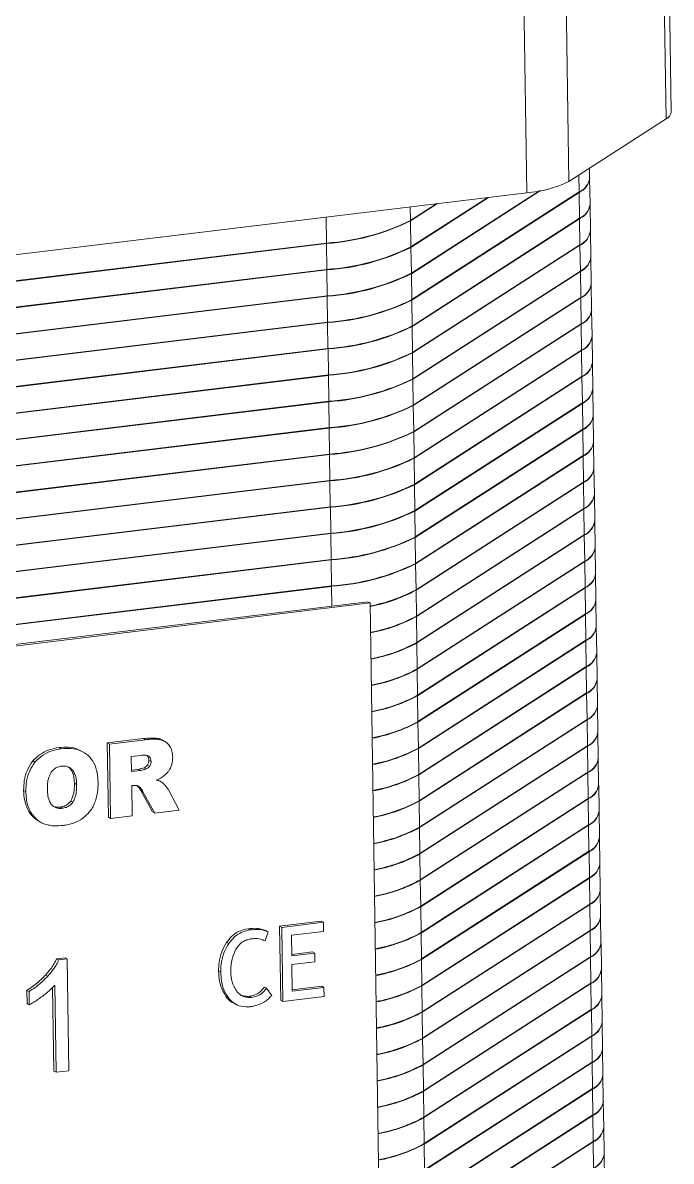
# Model space of a CAD drawing. Header units: millimetres. Extents: x -172 to 1209, y -709 to 1573.
# Drawn here: x 474.15 to 486.3, y 591.03 to 612.35 of the extents above; entities that cross this region are included whole.
import ezdxf

# ---------------------------------------------------------------- set-up
doc = ezdxf.new("R2010")
doc.units = ezdxf.units.MM

msp = doc.modelspace()

# ---------------------------------------------------------------- linework, layer by layer
at = {"color": 7, "linetype": 'Continuous', "lineweight": 15}
for p, q in [((486.199, 610.545), (486.091, 617.827)), ((486.297, 610.675), (486.189, 617.957)), ((484.271, 616.657), (484.38, 609.375)), ((483.592, 609.164), (483.484, 616.446)), ((484.38, 609.375), (486.199, 610.545)), ((484.769, 609.44), (484.766, 609.624)), ((484.776, 608.946), (484.769, 609.431)), ((454.626, 605.648), (483.592, 609.164)), ((481.422, 608.15), (482.861, 609.076)), ((482.877, 609.077), (481.423, 608.142)), ((483.847, 609.203), (481.43, 607.648)), ((481.43, 607.657), (483.829, 609.199)), ((481.437, 607.163), (484.573, 609.18)), ((484.573, 609.171), (481.437, 607.155)), ((484.573, 609.171), (484.581, 608.686)), ((481.922, 608.961), (481.415, 608.636)), ((481.415, 608.644), (481.906, 608.96)), ((484.784, 608.452), (484.776, 608.938)), ((479.833, 608.708), (458.385, 606.105)), ((479.833, 608.708), (479.84, 608.222)), ((481.444, 606.669), (484.581, 608.686)), ((484.581, 608.678), (481.444, 606.661)), ((484.581, 608.678), (484.588, 608.192)), ((481.415, 608.636), (481.422, 608.15)), ((484.791, 607.959), (484.784, 608.444)), ((458.392, 605.619), (479.84, 608.222)), ((479.84, 608.214), (458.392, 605.611)), ((479.84, 608.214), (479.848, 607.729)), ((481.423, 608.142), (481.43, 607.657)), ((481.452, 606.176), (484.588, 608.192)), ((484.588, 608.184), (481.452, 606.167)), ((484.588, 608.184), (484.595, 607.698)), ((484.798, 607.465), (484.791, 607.95)), ((458.4, 605.126), (479.848, 607.729)), ((479.848, 607.721), (458.4, 605.117)), ((479.848, 607.721), (479.855, 607.235)), ((481.43, 607.648), (481.437, 607.163)), ((481.459, 605.682), (484.595, 607.698)), ((484.595, 607.69), (481.459, 605.674)), ((484.595, 607.69), (484.603, 607.205)), ((484.806, 606.971), (484.798, 607.457)), ((458.407, 604.632), (479.855, 607.235)), ((479.855, 607.227), (458.407, 604.624)), ((479.855, 607.227), (479.862, 606.741)), ((481.437, 607.155), (481.444, 606.669)), ((481.466, 605.188), (484.603, 607.205)), ((484.603, 607.197), (481.466, 605.18)), ((484.603, 607.197), (484.61, 606.711)), ((484.813, 606.477), (484.806, 606.963)), ((458.414, 604.138), (479.862, 606.741)), ((479.862, 606.733), (458.414, 604.13)), ((479.862, 606.733), (479.869, 606.248)), ((481.444, 606.661), (481.452, 606.176)), ((481.474, 604.694), (484.61, 606.711)), ((484.61, 606.703), (481.474, 604.686)), ((484.61, 606.703), (484.617, 606.217)), ((484.82, 605.984), (484.813, 606.469)), ((458.422, 603.645), (479.869, 606.248)), ((479.87, 606.24), (458.422, 603.636)), ((479.87, 606.24), (479.877, 605.754)), ((481.452, 606.167), (481.459, 605.682)), ((481.481, 604.201), (484.617, 606.217)), ((484.617, 606.209), (481.481, 604.193)), ((484.617, 606.209), (484.625, 605.724)), ((484.828, 605.49), (484.82, 605.976)), ((458.429, 603.151), (479.877, 605.754)), ((479.877, 605.746), (458.429, 603.143)), ((479.877, 605.746), (479.884, 605.26)), ((481.459, 605.674), (481.466, 605.188)), ((481.488, 603.707), (484.625, 605.724)), ((484.625, 605.715), (481.488, 603.699)), ((484.625, 605.715), (484.632, 605.23)), ((484.835, 604.996), (484.828, 605.482)), ((458.436, 602.657), (479.884, 605.26)), ((479.884, 605.252), (458.436, 602.649)), ((479.884, 605.252), (479.891, 604.767)), ((481.496, 603.213), (484.632, 605.23)), ((481.466, 605.18), (481.474, 604.694)), ((484.632, 605.222), (481.496, 603.205)), ((484.632, 605.222), (484.639, 604.736)), ((484.842, 604.503), (484.835, 604.988)), ((458.444, 602.163), (479.891, 604.767)), ((479.892, 604.758), (458.444, 602.155)), ((479.892, 604.758), (479.899, 604.273)), ((481.474, 604.686), (481.481, 604.201)), ((481.503, 602.72), (484.639, 604.736)), ((484.639, 604.728), (481.503, 602.711)), ((484.639, 604.728), (484.647, 604.243)), ((484.85, 604.009), (484.842, 604.495)), ((458.451, 601.67), (479.899, 604.273)), ((479.899, 604.265), (458.451, 601.662)), ((479.899, 604.265), (479.906, 603.779)), ((481.481, 604.193), (481.488, 603.707)), ((481.51, 602.226), (484.647, 604.243)), ((484.647, 604.234), (481.51, 602.218)), ((484.647, 604.234), (484.654, 603.749)), ((484.857, 603.515), (484.85, 604.001)), ((458.458, 601.176), (479.906, 603.779)), ((479.906, 603.771), (458.458, 601.168)), ((479.906, 603.771), (479.913, 603.286)), ((481.518, 601.732), (484.654, 603.749)), ((484.654, 603.741), (481.518, 601.724)), ((484.654, 603.741), (484.661, 603.255)), ((481.488, 603.699), (481.496, 603.213)), ((484.864, 603.022), (484.857, 603.507)), ((458.466, 600.682), (479.913, 603.286)), ((479.914, 603.277), (458.466, 600.674)), ((479.914, 603.277), (479.921, 602.792)), ((481.496, 603.205), (481.503, 602.72)), ((481.525, 601.239), (484.661, 603.255)), ((484.661, 603.247), (481.525, 601.23)), ((484.661, 603.247), (484.669, 602.762)), ((484.872, 602.528), (484.864, 603.013)), ((458.473, 600.189), (479.921, 602.792)), ((479.921, 602.784), (458.473, 600.18)), ((479.921, 602.784), (479.928, 602.298)), ((481.503, 602.711), (481.51, 602.226)), ((481.532, 600.745), (484.669, 602.762)), ((484.669, 602.753), (481.532, 600.737)), ((484.669, 602.753), (484.676, 602.268)), ((484.879, 602.034), (484.872, 602.52)), ((458.48, 599.695), (479.928, 602.298)), ((479.928, 602.29), (458.48, 599.687)), ((479.928, 602.29), (479.935, 601.805)), ((481.54, 600.251), (484.676, 602.268)), ((484.676, 602.26), (481.54, 600.243)), ((484.676, 602.26), (484.683, 601.774)), ((481.51, 602.218), (481.518, 601.732)), ((484.886, 601.541), (484.879, 602.026)), ((458.488, 599.201), (479.935, 601.805)), ((479.936, 601.796), (458.488, 599.193)), ((481.518, 601.724), (481.525, 601.239)), ((481.547, 599.758), (484.683, 601.774)), ((484.683, 601.766), (481.547, 599.749)), ((484.683, 601.766), (484.691, 601.281)), ((480.618, 601.508), (457.816, 598.741)), ((457.857, 598.719), (480.659, 601.487)), ((480.659, 601.487), (480.618, 601.508)), ((480.659, 601.487), (480.875, 586.924)), ((484.894, 601.047), (484.886, 601.532)), ((481.525, 601.23), (481.532, 600.745)), ((481.554, 599.264), (484.691, 601.281)), ((484.691, 601.272), (481.554, 599.256)), ((484.691, 601.272), (484.698, 600.787)), ((484.901, 600.553), (484.894, 601.039)), ((481.562, 598.77), (484.698, 600.787)), ((484.698, 600.779), (481.562, 598.762)), ((484.698, 600.779), (484.705, 600.293)), ((481.532, 600.737), (481.54, 600.251)), ((484.908, 600.06), (484.901, 600.545)), ((481.54, 600.243), (481.547, 599.758)), ((481.569, 598.277), (484.705, 600.293)), ((484.705, 600.285), (481.569, 598.268)), ((484.705, 600.285), (484.713, 599.8)), ((484.916, 599.566), (484.908, 600.051)), ((481.547, 599.749), (481.554, 599.264)), ((481.576, 597.783), (484.713, 599.8)), ((484.713, 599.791), (481.576, 597.775)), ((484.713, 599.791), (484.72, 599.306)), ((484.923, 599.072), (484.916, 599.558)), ((481.584, 597.289), (484.72, 599.306)), ((484.72, 599.298), (481.584, 597.281)), ((484.72, 599.298), (484.727, 598.812)), ((481.554, 599.256), (481.562, 598.77)), ((484.93, 598.579), (484.923, 599.064)), ((476.408, 598.945), (475.736, 598.864)), ((475.736, 598.864), (475.756, 597.474)), ((475.777, 598.842), (475.736, 598.864)), ((475.777, 598.842), (476.449, 598.924)), ((475.797, 597.452), (475.777, 598.842)), ((476.449, 598.924), (476.408, 598.945)), ((476.736, 598.925), (476.695, 598.946)), ((476.804, 598.899), (476.763, 598.92)), ((474.875, 598.757), (474.834, 598.778)), ((475.255, 598.708), (475.214, 598.729)), ((476.363, 598.632), (476.186, 598.611)), ((481.562, 598.762), (481.569, 598.277)), ((481.591, 596.796), (484.727, 598.812)), ((484.727, 598.804), (481.591, 596.787)), ((484.727, 598.804), (484.734, 598.318)), ((474.382, 598.507), (474.341, 598.528)), ((475.002, 598.415), (475.041, 598.386)), ((476.186, 598.611), (476.19, 598.328)), ((476.532, 598.432), (476.491, 598.454)), ((476.556, 598.516), (476.515, 598.537)), ((484.937, 598.085), (484.93, 598.57)), ((475.082, 598.365), (475.041, 598.386)), ((476.32, 598.37), (476.19, 598.354)), ((476.19, 598.328), (476.36, 598.349)), ((476.36, 598.349), (476.32, 598.37)), ((476.467, 598.381), (476.426, 598.402)), ((481.569, 598.268), (481.576, 597.783)), ((481.598, 596.302), (484.734, 598.318)), ((484.735, 598.31), (481.598, 596.294)), ((484.735, 598.31), (484.742, 597.825)), ((475.161, 598.087), (475.12, 598.109)), ((476.23, 598.07), (476.194, 598.066)), ((476.194, 598.066), (476.203, 597.502)), ((476.757, 598.132), (476.716, 598.153)), ((476.88, 597.987), (477.082, 597.608)), ((484.945, 597.591), (484.938, 598.077)), ((474.211, 597.955), (474.17, 597.976)), ((475.094, 597.755), (475.053, 597.777)), ((476.404, 597.951), (476.363, 597.973)), ((476.363, 597.973), (476.585, 597.574)), ((476.626, 597.553), (476.404, 597.951)), ((481.576, 597.775), (481.584, 597.289)), ((481.605, 595.808), (484.742, 597.825)), ((484.742, 597.817), (481.606, 595.8)), ((484.742, 597.817), (484.749, 597.331)), ((474.307, 597.56), (474.266, 597.581)), ((474.894, 597.641), (474.853, 597.662)), ((476.626, 597.553), (476.585, 597.574)), ((477.082, 597.608), (476.626, 597.553)), ((484.952, 597.098), (484.945, 597.583)), ((474.476, 597.388), (474.517, 597.366)), ((475.797, 597.452), (475.756, 597.474)), ((476.203, 597.502), (475.797, 597.452)), ((481.584, 597.281), (481.591, 596.796)), ((481.613, 595.315), (484.749, 597.331)), ((484.749, 597.323), (481.613, 595.306)), ((484.749, 597.323), (484.756, 596.837)), ((484.959, 596.604), (484.952, 597.089)), ((481.591, 596.787), (481.598, 596.302)), ((481.62, 594.821), (484.756, 596.837)), ((484.757, 596.829), (481.62, 594.813)), ((484.757, 596.829), (484.764, 596.344)), ((484.967, 596.11), (484.96, 596.596)), ((481.598, 596.294), (481.605, 595.808)), ((481.627, 594.327), (484.764, 596.344)), ((484.764, 596.336), (481.628, 594.319)), ((484.764, 596.336), (484.771, 595.85)), ((484.974, 595.617), (484.967, 596.102)), ((481.606, 595.8), (481.613, 595.315)), ((481.635, 593.833), (484.771, 595.85)), ((484.771, 595.842), (481.635, 593.825)), ((484.771, 595.842), (484.778, 595.356)), ((479.743, 595.529), (478.963, 595.435)), ((479.004, 595.413), (478.963, 595.435)), ((478.963, 595.435), (478.984, 594.046)), ((479.004, 595.413), (479.784, 595.508)), ((479.743, 595.529), (479.784, 595.508)), ((479.786, 595.337), (479.784, 595.508)), ((484.981, 595.123), (484.974, 595.608)), ((478.413, 595.365), (478.372, 595.387)), ((478.747, 595.331), (478.69, 595.161)), ((478.747, 595.331), (478.706, 595.352)), ((479.025, 594.024), (479.004, 595.413)), ((479.185, 595.264), (479.786, 595.337)), ((479.191, 594.878), (479.185, 595.264)), ((481.613, 595.306), (481.62, 594.821)), ((481.642, 593.34), (484.778, 595.356)), ((484.779, 595.348), (481.642, 593.332)), ((484.779, 595.348), (484.786, 594.863)), ((477.969, 595.132), (478.01, 595.11)), ((484.989, 594.629), (484.982, 595.115)), ((474.945, 594.844), (474.79, 594.825)), ((474.831, 594.804), (474.79, 594.825)), ((474.986, 594.822), (474.831, 594.804)), ((474.945, 594.844), (474.986, 594.822)), ((475.017, 592.729), (474.986, 594.822)), ((479.581, 594.952), (479.19, 594.905)), ((479.622, 594.931), (479.191, 594.878)), ((479.622, 594.931), (479.581, 594.952)), ((479.624, 594.77), (479.622, 594.931)), ((481.62, 594.813), (481.627, 594.327)), ((481.649, 592.846), (484.786, 594.863)), ((484.786, 594.855), (481.65, 592.838)), ((484.786, 594.855), (484.793, 594.369)), ((477.861, 594.575), (477.82, 594.596)), ((479.193, 594.717), (479.624, 594.77)), ((479.201, 594.217), (479.193, 594.717)), ((484.996, 594.135), (484.989, 594.621)), ((474.621, 594.499), (474.58, 594.52)), ((481.657, 592.352), (484.793, 594.369)), ((484.793, 594.361), (481.657, 592.344)), ((484.793, 594.361), (484.8, 593.875)), ((474.272, 594.211), (474.231, 594.233)), ((474.231, 594.233), (474.235, 593.985)), ((474.272, 594.211), (474.276, 593.964)), ((474.712, 594.29), (474.735, 592.721)), ((474.752, 594.331), (474.776, 592.7)), ((478.718, 594.273), (478.677, 594.294)), ((478.718, 594.273), (478.818, 594.14)), ((479.751, 594.31), (479.2, 594.243)), ((479.792, 594.288), (479.201, 594.217)), ((479.792, 594.288), (479.751, 594.31)), ((479.795, 594.118), (479.792, 594.288)), ((481.628, 594.319), (481.635, 593.833)), ((474.276, 593.964), (474.235, 593.985)), ((478.016, 594.075), (477.975, 594.096)), ((478.121, 593.983), (478.162, 593.962)), ((478.438, 594.1), (478.397, 594.122)), ((479.025, 594.024), (478.984, 594.046)), ((479.795, 594.118), (479.025, 594.024)), ((485.003, 593.642), (484.996, 594.127)), ((481.635, 593.825), (481.642, 593.34)), ((481.664, 591.859), (484.8, 593.875)), ((484.801, 593.867), (481.664, 591.851)), ((484.801, 593.867), (484.808, 593.382)), ((485.011, 593.148), (485.004, 593.634)), ((481.642, 593.332), (481.649, 592.846)), ((481.671, 591.365), (484.808, 593.382)), ((484.808, 593.373), (481.672, 591.357)), ((484.808, 593.373), (484.815, 592.888)), ((485.018, 592.654), (485.011, 593.14)), ((481.679, 590.871), (484.815, 592.888)), ((484.815, 592.88), (481.679, 590.863)), ((484.815, 592.88), (484.822, 592.394)), ((474.776, 592.7), (474.735, 592.721)), ((474.776, 592.7), (475.017, 592.729)), ((481.65, 592.838), (481.657, 592.352)), ((485.025, 592.161), (485.018, 592.646)), ((481.657, 592.344), (481.664, 591.859)), ((481.686, 590.378), (484.822, 592.394)), ((484.822, 592.386), (481.686, 590.369)), ((484.822, 592.386), (484.83, 591.901)), ((485.033, 591.667), (485.025, 592.152)), ((481.664, 591.851), (481.671, 591.365)), ((481.693, 589.884), (484.83, 591.901)), ((484.83, 591.892), (481.693, 589.876)), ((484.83, 591.892), (484.837, 591.407)), ((485.04, 591.173), (485.033, 591.659)), ((481.701, 589.39), (484.837, 591.407)), ((484.837, 591.399), (481.701, 589.382)), ((484.837, 591.399), (484.844, 590.913)), ((481.672, 591.357), (481.679, 590.871)), ((485.047, 590.68), (485.04, 591.165))]:
    msp.add_line(p, q, dxfattribs=at)
at = {"color": 8, "linetype": 'Continuous', "lineweight": 15}
for p, q in [((484.569, 609.497), (484.573, 609.18)), ((481.411, 608.9), (481.415, 608.644)), ((479.936, 601.796), (479.941, 601.426))]:
    msp.add_line(p, q, dxfattribs=at)
at = {"color": 7, "linetype": 'Continuous', "lineweight": 15}
for centre, radius, start, end in [((486.13, 610.698), 0.168, 294.1102, 351.971), ((483.451, 611.268), 2.108, 273.8346, 296.1272), ((484.436, 609.487), 0.337, 294.1225, 351.9587), ((484.436, 609.478), 0.337, 294.1225, 351.9587), ((484.443, 608.993), 0.337, 294.1225, 351.9587), ((484.443, 608.985), 0.337, 294.1225, 351.9587), ((479.558, 612.429), 4.216, 273.8337, 296.1282), ((479.558, 612.421), 4.216, 273.8337, 296.1282), ((484.45, 608.499), 0.337, 294.1225, 351.9587), ((484.451, 608.491), 0.337, 294.1225, 351.9587), ((479.566, 611.936), 4.216, 273.8337, 296.1282), ((479.566, 611.927), 4.216, 273.8337, 296.1282), ((484.458, 608.006), 0.337, 294.1225, 351.9587), ((484.458, 607.997), 0.337, 294.1225, 351.9587), ((479.573, 611.442), 4.216, 273.8337, 296.1282), ((479.573, 611.434), 4.216, 273.8337, 296.1282), ((484.465, 607.512), 0.337, 294.1225, 351.9587), ((484.465, 607.504), 0.337, 294.1225, 351.9587), ((479.58, 610.948), 4.216, 273.8337, 296.1282), ((479.58, 610.94), 4.216, 273.8337, 296.1282), ((484.472, 607.018), 0.337, 294.1225, 351.9587), ((484.473, 607.01), 0.337, 294.1225, 351.9587), ((479.588, 610.455), 4.216, 273.8337, 296.1282), ((479.588, 610.446), 4.216, 273.8337, 296.1282), ((484.48, 606.525), 0.337, 294.1225, 351.9587), ((484.48, 606.516), 0.337, 294.1225, 351.9587), ((479.595, 609.961), 4.216, 273.8337, 296.1282), ((479.595, 609.953), 4.216, 273.8337, 296.1282), ((484.487, 606.031), 0.337, 294.1225, 351.9587), ((484.487, 606.023), 0.337, 294.1225, 351.9587), ((479.602, 609.467), 4.216, 273.8337, 296.1282), ((479.602, 609.459), 4.216, 273.8337, 296.1282), ((484.494, 605.537), 0.337, 294.1225, 351.9587), ((484.495, 605.529), 0.337, 294.1225, 351.9587), ((479.61, 608.974), 4.216, 273.8337, 296.1282), ((479.61, 608.965), 4.216, 273.8337, 296.1282), ((484.502, 605.044), 0.337, 294.1225, 351.9587), ((484.502, 605.035), 0.337, 294.1225, 351.9587), ((479.617, 608.48), 4.216, 273.8337, 296.1282), ((479.617, 608.472), 4.216, 273.8337, 296.1282), ((484.509, 604.55), 0.337, 294.1225, 351.9587), ((484.509, 604.542), 0.337, 294.1225, 351.9587), ((479.624, 607.986), 4.216, 273.8337, 296.1282), ((479.624, 607.978), 4.216, 273.8337, 296.1282), ((484.516, 604.056), 0.337, 294.1225, 351.9587), ((484.516, 604.048), 0.337, 294.1225, 351.9587), ((479.632, 607.492), 4.216, 273.8337, 296.1282), ((479.632, 607.484), 4.216, 273.8337, 296.1282), ((484.524, 603.562), 0.337, 294.1225, 351.9587), ((484.524, 603.554), 0.337, 294.1225, 351.9587), ((479.639, 606.999), 4.216, 273.8337, 296.1282), ((479.639, 606.991), 4.216, 273.8337, 296.1282), ((484.531, 603.069), 0.337, 294.1225, 351.9587), ((484.531, 603.061), 0.337, 294.1225, 351.9587), ((479.646, 606.505), 4.216, 273.8337, 296.1282), ((479.646, 606.497), 4.216, 273.8337, 296.1282), ((484.538, 602.575), 0.337, 294.1225, 351.9587), ((484.538, 602.567), 0.337, 294.1225, 351.9587), ((479.654, 606.011), 4.216, 273.8337, 296.1282), ((479.654, 606.003), 4.216, 273.8337, 296.1282), ((484.546, 602.081), 0.337, 294.1225, 351.9587), ((484.546, 602.073), 0.337, 294.1225, 351.9587), ((480.123, 604.316), 2.936, 280.5447, 298.3637), ((480.123, 604.307), 2.936, 280.5447, 298.3637), ((484.553, 601.588), 0.337, 294.1225, 351.9587), ((484.553, 601.58), 0.337, 294.1225, 351.9587), ((480.13, 603.822), 2.936, 280.5447, 298.3637), ((480.13, 603.814), 2.936, 280.5447, 298.3637), ((484.56, 601.094), 0.337, 294.1225, 351.9587), ((484.56, 601.086), 0.337, 294.1225, 351.9587), ((480.138, 603.328), 2.936, 280.5447, 298.3637), ((480.138, 603.32), 2.936, 280.5447, 298.3637), ((484.568, 600.6), 0.337, 294.1225, 351.9587), ((484.568, 600.592), 0.337, 294.1225, 351.9587), ((480.142, 602.842), 2.944, 280.4427, 298.3525), ((480.145, 602.826), 2.936, 280.5447, 298.3637), ((484.575, 600.107), 0.337, 294.1225, 351.9587), ((484.575, 600.098), 0.337, 294.1225, 351.9587), ((480.152, 602.341), 2.936, 280.5447, 298.3637), ((480.152, 602.333), 2.936, 280.5447, 298.3637), ((484.582, 599.613), 0.337, 294.1225, 351.9587), ((484.582, 599.605), 0.337, 294.1225, 351.9587), ((480.16, 601.847), 2.936, 280.5447, 298.3637), ((480.16, 601.839), 2.936, 280.5447, 298.3637), ((484.59, 599.119), 0.337, 294.1225, 351.9587), ((484.59, 599.111), 0.337, 294.1225, 351.9587), ((480.167, 601.353), 2.936, 280.5447, 298.3637), ((480.167, 601.345), 2.936, 280.5447, 298.3637), ((484.597, 598.626), 0.337, 294.1225, 351.9587), ((484.597, 598.617), 0.337, 294.1225, 351.9587), ((480.174, 600.86), 2.936, 280.5447, 298.3637), ((480.174, 600.852), 2.936, 280.5447, 298.3637), ((484.604, 598.132), 0.337, 294.1225, 351.9587), ((484.604, 598.124), 0.337, 294.1225, 351.9587), ((480.182, 600.366), 2.936, 280.5447, 298.3637), ((480.182, 600.358), 2.936, 280.5447, 298.3637), ((484.612, 597.638), 0.337, 294.1225, 351.9587), ((484.612, 597.63), 0.337, 294.1225, 351.9587), ((480.189, 599.872), 2.936, 280.5447, 298.3637), ((480.189, 599.864), 2.936, 280.5447, 298.3637), ((484.619, 597.145), 0.337, 294.1225, 351.9587), ((484.619, 597.136), 0.337, 294.1225, 351.9587), ((480.196, 599.379), 2.936, 280.5447, 298.3637), ((480.196, 599.37), 2.936, 280.5447, 298.3637), ((484.626, 596.651), 0.337, 294.1225, 351.9587), ((484.626, 596.643), 0.337, 294.1225, 351.9587), ((480.204, 598.885), 2.936, 280.5447, 298.3637), ((480.204, 598.877), 2.936, 280.5447, 298.3637), ((484.634, 596.157), 0.337, 294.1225, 351.9587), ((484.634, 596.149), 0.337, 294.1225, 351.9587), ((480.211, 598.391), 2.936, 280.5447, 298.3637), ((480.211, 598.383), 2.936, 280.5447, 298.3637), ((484.641, 595.664), 0.337, 294.1225, 351.9587), ((484.641, 595.655), 0.337, 294.1225, 351.9587), ((480.218, 597.898), 2.936, 280.5447, 298.3637), ((480.218, 597.889), 2.936, 280.5447, 298.3637), ((484.648, 595.17), 0.337, 294.1225, 351.9587), ((484.648, 595.162), 0.337, 294.1225, 351.9587), ((480.226, 597.404), 2.936, 280.5447, 298.3637), ((480.226, 597.396), 2.936, 280.5447, 298.3637), ((484.656, 594.676), 0.337, 294.1225, 351.9587), ((484.656, 594.668), 0.337, 294.1225, 351.9587), ((480.233, 596.91), 2.936, 280.5447, 298.3637), ((480.233, 596.902), 2.936, 280.5447, 298.3637), ((484.663, 594.183), 0.337, 294.1225, 351.9587), ((484.663, 594.174), 0.337, 294.1225, 351.9587), ((480.24, 596.417), 2.936, 280.5447, 298.3637), ((480.24, 596.408), 2.936, 280.5447, 298.3637), ((484.67, 593.689), 0.337, 294.1225, 351.9587), ((484.67, 593.681), 0.337, 294.1225, 351.9587), ((480.248, 595.923), 2.936, 280.5447, 298.3637), ((480.248, 595.915), 2.936, 280.5447, 298.3637), ((484.677, 593.195), 0.337, 294.1225, 351.9587), ((484.678, 593.187), 0.337, 294.1225, 351.9587), ((480.255, 595.429), 2.936, 280.5447, 298.3637), ((480.255, 595.421), 2.936, 280.5447, 298.3637), ((484.685, 592.701), 0.337, 294.1225, 351.9587), ((484.685, 592.693), 0.337, 294.1225, 351.9587), ((480.262, 594.936), 2.936, 280.5447, 298.3637), ((480.262, 594.927), 2.936, 280.5447, 298.3637), ((484.692, 592.208), 0.337, 294.1225, 351.9587), ((484.692, 592.2), 0.337, 294.1225, 351.9587), ((480.269, 594.442), 2.936, 280.5447, 298.3637), ((480.27, 594.434), 2.936, 280.5447, 298.3637), ((484.699, 591.714), 0.337, 294.1225, 351.9587), ((484.7, 591.706), 0.337, 294.1225, 351.9587), ((480.277, 593.948), 2.936, 280.5447, 298.3637), ((480.277, 593.94), 2.936, 280.5447, 298.3637), ((484.707, 591.22), 0.337, 294.1225, 351.9587), ((484.707, 591.212), 0.337, 294.1225, 351.9587)]:
    msp.add_arc(centre, radius, start, end, dxfattribs=at)
for points, knots in [([(476.695, 598.946), (476.665, 598.95), (476.603, 598.957), (476.507, 598.957), (476.441, 598.949), (476.408, 598.945)], [0, 0, 0, 0, 0.31616, 0.656367, 1, 1, 1, 1]), ([(476.449, 598.924), (476.48, 598.927), (476.543, 598.935), (476.639, 598.937), (476.703, 598.929), (476.736, 598.925)], [0, 0, 0, 0, 0.316105, 0.656047, 1, 1, 1, 1]), ([(476.762, 598.917), (476.755, 598.922), (476.734, 598.935), (476.71, 598.942), (476.695, 598.946)], [0, 0, 0, 0, 0.355623, 1, 1, 1, 1]), ([(476.736, 598.925), (476.759, 598.917), (476.807, 598.903), (476.859, 598.862), (476.886, 598.83), (476.897, 598.817)], [0, 0, 0, 0, 0.373342, 0.751346, 1, 1, 1, 1]), ([(474.834, 598.778), (474.773, 598.768), (474.65, 598.747), (474.478, 598.66), (474.385, 598.571), (474.341, 598.528)], [0, 0, 0, 0, 0.33879, 0.68241, 1, 1, 1, 1]), ([(474.382, 598.507), (474.429, 598.553), (474.526, 598.645), (474.699, 598.727), (474.818, 598.747), (474.875, 598.757)], [0, 0, 0, 0, 0.338899, 0.683192, 1, 1, 1, 1]), ([(475.212, 598.727), (475.204, 598.733), (475.144, 598.77), (475.012, 598.79), (474.892, 598.782), (474.834, 598.778)], [0, 0, 0, 0, 0.0798916, 0.5524953, 1, 1, 1, 1]), ([(474.875, 598.757), (474.936, 598.762), (475.059, 598.771), (475.235, 598.73), (475.333, 598.664), (475.38, 598.631)], [0, 0, 0, 0, 0.3358065, 0.6761538, 1, 1, 1, 1]), ([(475.38, 598.631), (475.419, 598.585), (475.496, 598.49), (475.554, 598.312), (475.561, 598.189), (475.564, 598.131)], [0, 0, 0, 0, 0.342811, 0.691207, 1, 1, 1, 1]), ([(476.515, 598.615), (476.501, 598.621), (476.469, 598.635), (476.416, 598.639), (476.38, 598.634), (476.363, 598.632)], [0, 0, 0, 0, 0.291762, 0.691857, 1, 1, 1, 1]), ([(476.474, 598.636), (476.481, 598.629), (476.495, 598.614), (476.512, 598.581), (476.514, 598.554), (476.515, 598.537)], [0, 0, 0, 0, 0.2842749, 0.5715994, 1, 1, 1, 1]), ([(476.897, 598.817), (476.913, 598.791), (476.938, 598.748), (476.956, 598.673), (476.959, 598.626), (476.961, 598.599)], [0, 0, 0, 0, 0.40968, 0.66022, 1, 1, 1, 1]), ([(474.341, 598.528), (474.304, 598.472), (474.23, 598.359), (474.175, 598.166), (474.172, 598.038), (474.17, 597.976)], [0, 0, 0, 0, 0.337794, 0.680938, 1, 1, 1, 1]), ([(474.211, 597.955), (474.213, 598.02), (474.216, 598.152), (474.275, 598.344), (474.347, 598.454), (474.382, 598.507)], [0, 0, 0, 0, 0.337775, 0.680268, 1, 1, 1, 1]), ([(474.879, 598.431), (474.856, 598.427), (474.809, 598.417), (474.739, 598.379), (474.703, 598.337), (474.684, 598.316)], [0, 0, 0, 0, 0.318396, 0.641729, 1, 1, 1, 1]), ([(475.082, 598.365), (475.065, 598.38), (475.029, 598.409), (474.959, 598.436), (474.907, 598.433), (474.879, 598.431)], [0, 0, 0, 0, 0.309928, 0.624544, 1, 1, 1, 1]), ([(476.491, 598.454), (476.487, 598.448), (476.475, 598.433), (476.454, 598.414), (476.435, 598.406), (476.426, 598.402)], [0, 0, 0, 0, 0.255369, 0.651271, 1, 1, 1, 1]), ([(476.467, 598.381), (476.474, 598.384), (476.49, 598.391), (476.513, 598.407), (476.526, 598.424), (476.532, 598.432)], [0, 0, 0, 0, 0.255193, 0.646944, 1, 1, 1, 1]), ([(476.515, 598.537), (476.515, 598.53), (476.514, 598.51), (476.506, 598.481), (476.495, 598.462), (476.491, 598.454)], [0, 0, 0, 0, 0.254753, 0.692633, 1, 1, 1, 1]), ([(476.556, 598.516), (476.555, 598.528), (476.554, 598.553), (476.54, 598.589), (476.523, 598.606), (476.515, 598.615)], [0, 0, 0, 0, 0.3230383, 0.6513087, 1, 1, 1, 1]), ([(476.532, 598.432), (476.536, 598.439), (476.546, 598.457), (476.555, 598.485), (476.556, 598.507), (476.556, 598.516)], [0, 0, 0, 0, 0.254054, 0.685625, 1, 1, 1, 1]), ([(476.961, 598.599), (476.96, 598.565), (476.959, 598.514), (476.939, 598.445), (476.925, 598.411), (476.918, 598.394)], [0, 0, 0, 0, 0.486377, 0.741086, 1, 1, 1, 1]), ([(474.684, 598.316), (474.669, 598.286), (474.635, 598.218), (474.614, 598.11), (474.615, 598.036), (474.615, 598.002)], [0, 0, 0, 0, 0.304347, 0.68505, 1, 1, 1, 1]), ([(475.041, 598.386), (475.057, 598.361), (475.091, 598.309), (475.117, 598.213), (475.119, 598.144), (475.12, 598.109)], [0, 0, 0, 0, 0.321032, 0.645659, 1, 1, 1, 1]), ([(475.161, 598.087), (475.16, 598.12), (475.158, 598.185), (475.135, 598.282), (475.1, 598.337), (475.082, 598.365)], [0, 0, 0, 0, 0.320887, 0.644521, 1, 1, 1, 1]), ([(476.426, 598.402), (476.411, 598.397), (476.386, 598.387), (476.351, 598.377), (476.33, 598.372), (476.32, 598.37)], [0, 0, 0, 0, 0.4203883, 0.7097045, 1, 1, 1, 1]), ([(476.36, 598.349), (476.376, 598.352), (476.401, 598.358), (476.437, 598.37), (476.457, 598.377), (476.467, 598.381)], [0, 0, 0, 0, 0.420552, 0.710007, 1, 1, 1, 1]), ([(476.792, 598.243), (476.779, 598.234), (476.752, 598.216), (476.705, 598.191), (476.671, 598.178), (476.651, 598.171)], [0, 0, 0, 0, 0.30142, 0.603241, 1, 1, 1, 1]), ([(476.918, 598.394), (476.909, 598.38), (476.893, 598.351), (476.854, 598.296), (476.817, 598.264), (476.792, 598.243)], [0, 0, 0, 0, 0.250711, 0.501493, 1, 1, 1, 1]), ([(474.615, 598.002), (474.616, 597.97), (474.617, 597.894), (474.642, 597.792), (474.678, 597.733), (474.693, 597.709)], [0, 0, 0, 0, 0.306286, 0.717693, 1, 1, 1, 1]), ([(475.12, 598.109), (475.12, 598.076), (475.122, 597.992), (475.1, 597.877), (475.065, 597.803), (475.053, 597.777)], [0, 0, 0, 0, 0.288678, 0.753272, 1, 1, 1, 1]), ([(475.094, 597.755), (475.108, 597.786), (475.142, 597.857), (475.163, 597.972), (475.161, 598.052), (475.161, 598.087)], [0, 0, 0, 0, 0.288346, 0.681297, 1, 1, 1, 1]), ([(475.564, 598.131), (475.564, 598.065), (475.563, 597.964), (475.53, 597.827), (475.506, 597.757), (475.493, 597.722)], [0, 0, 0, 0, 0.47276, 0.734383, 1, 1, 1, 1]), ([(476.329, 598.05), (476.317, 598.056), (476.291, 598.069), (476.256, 598.071), (476.236, 598.07), (476.23, 598.07)], [0, 0, 0, 0, 0.41335, 0.831446, 1, 1, 1, 1]), ([(476.288, 598.071), (476.299, 598.061), (476.32, 598.042), (476.344, 598.008), (476.357, 597.985), (476.363, 597.973)], [0, 0, 0, 0, 0.364766, 0.680212, 1, 1, 1, 1]), ([(476.404, 597.951), (476.397, 597.965), (476.383, 597.99), (476.358, 598.023), (476.339, 598.041), (476.329, 598.05)], [0, 0, 0, 0, 0.36453, 0.679096, 1, 1, 1, 1]), ([(476.651, 598.171), (476.666, 598.167), (476.691, 598.161), (476.727, 598.148), (476.747, 598.137), (476.757, 598.132)], [0, 0, 0, 0, 0.393766, 0.695731, 1, 1, 1, 1]), ([(476.716, 598.153), (476.703, 598.16), (476.687, 598.169), (476.669, 598.175), (476.665, 598.176)], [0, 0, 0, 0, 0.79325, 1, 1, 1, 1]), ([(476.757, 598.132), (476.769, 598.122), (476.787, 598.108), (476.807, 598.085), (476.818, 598.073), (476.823, 598.067)], [0, 0, 0, 0, 0.497196, 0.748251, 1, 1, 1, 1]), ([(476.823, 598.067), (476.833, 598.054), (476.849, 598.036), (476.867, 598.009), (476.876, 597.994), (476.88, 597.987)], [0, 0, 0, 0, 0.498372, 0.74904, 1, 1, 1, 1]), ([(474.17, 597.976), (474.173, 597.911), (474.178, 597.809), (474.219, 597.679), (474.251, 597.614), (474.266, 597.581)], [0, 0, 0, 0, 0.4617879, 0.7281288, 1, 1, 1, 1]), ([(474.307, 597.56), (474.28, 597.616), (474.238, 597.705), (474.217, 597.842), (474.213, 597.917), (474.211, 597.955)], [0, 0, 0, 0, 0.4620199, 0.7288458, 1, 1, 1, 1]), ([(475.053, 597.777), (475.037, 597.758), (475.004, 597.722), (474.936, 597.677), (474.883, 597.668), (474.853, 597.662)], [0, 0, 0, 0, 0.299057, 0.602177, 1, 1, 1, 1]), ([(474.266, 597.581), (474.284, 597.556), (474.33, 597.49), (474.403, 597.425), (474.461, 597.396), (474.476, 597.388)], [0, 0, 0, 0, 0.310745, 0.829725, 1, 1, 1, 1]), ([(474.546, 597.352), (474.519, 597.365), (474.449, 597.399), (474.368, 597.472), (474.324, 597.536), (474.307, 597.56)], [0, 0, 0, 0, 0.278927, 0.731767, 1, 1, 1, 1]), ([(474.693, 597.709), (474.71, 597.694), (474.744, 597.665), (474.813, 597.637), (474.865, 597.639), (474.894, 597.641)], [0, 0, 0, 0, 0.304701, 0.613682, 1, 1, 1, 1]), ([(474.853, 597.662), (474.828, 597.661), (474.781, 597.657), (474.738, 597.675), (474.717, 597.683)], [0, 0, 0, 0, 0.519472, 1, 1, 1, 1]), ([(474.894, 597.641), (474.919, 597.646), (474.97, 597.655), (475.04, 597.695), (475.077, 597.736), (475.094, 597.755)], [0, 0, 0, 0, 0.334306, 0.674611, 1, 1, 1, 1]), ([(475.493, 597.722), (475.478, 597.692), (475.437, 597.614), (475.361, 597.523), (475.297, 597.471), (475.274, 597.452)], [0, 0, 0, 0, 0.283247, 0.7442, 1, 1, 1, 1]), ([(474.912, 597.321), (474.851, 597.315), (474.758, 597.306), (474.636, 597.326), (474.576, 597.343), (474.546, 597.352)], [0, 0, 0, 0, 0.487166, 0.742025, 1, 1, 1, 1]), ([(475.274, 597.452), (475.218, 597.419), (475.133, 597.368), (475.009, 597.336), (474.945, 597.326), (474.912, 597.321)], [0, 0, 0, 0, 0.4870959, 0.7420281, 1, 1, 1, 1]), ([(478.372, 595.387), (478.31, 595.373), (478.2, 595.35), (478.064, 595.248), (478, 595.169), (477.969, 595.132)], [0, 0, 0, 0, 0.395213, 0.712756, 1, 1, 1, 1]), ([(478.01, 595.11), (478.052, 595.163), (478.128, 595.257), (478.276, 595.335), (478.369, 595.356), (478.413, 595.365)], [0, 0, 0, 0, 0.395232, 0.71267, 1, 1, 1, 1]), ([(478.706, 595.352), (478.678, 595.362), (478.623, 595.38), (478.512, 595.401), (478.427, 595.392), (478.372, 595.387)], [0, 0, 0, 0, 0.265461, 0.517433, 1, 1, 1, 1]), ([(478.413, 595.365), (478.443, 595.368), (478.504, 595.374), (478.619, 595.374), (478.697, 595.348), (478.747, 595.331)], [0, 0, 0, 0, 0.265511, 0.5315422, 1, 1, 1, 1]), ([(477.969, 595.132), (477.936, 595.073), (477.87, 594.956), (477.826, 594.769), (477.822, 594.65), (477.82, 594.596)], [0, 0, 0, 0, 0.35216, 0.708645, 1, 1, 1, 1]), ([(477.861, 594.575), (477.863, 594.64), (477.867, 594.771), (477.923, 594.955), (477.983, 595.062), (478.01, 595.11)], [0, 0, 0, 0, 0.352054, 0.708359, 1, 1, 1, 1]), ([(478.146, 595.004), (478.117, 594.943), (478.072, 594.847), (478.051, 594.702), (478.049, 594.625), (478.048, 594.586)], [0, 0, 0, 0, 0.456779, 0.725403, 1, 1, 1, 1]), ([(478.42, 595.195), (478.389, 595.188), (478.329, 595.173), (478.226, 595.118), (478.176, 595.047), (478.146, 595.004)], [0, 0, 0, 0, 0.281613, 0.566978, 1, 1, 1, 1]), ([(478.69, 595.161), (478.662, 595.173), (478.598, 595.2), (478.504, 595.205), (478.441, 595.198), (478.42, 595.195)], [0, 0, 0, 0, 0.326664, 0.768118, 1, 1, 1, 1]), ([(474.79, 594.825), (474.775, 594.795), (474.744, 594.736), (474.678, 594.63), (474.618, 594.563), (474.58, 594.52)], [0, 0, 0, 0, 0.268463, 0.537553, 1, 1, 1, 1]), ([(474.831, 594.804), (474.815, 594.774), (474.785, 594.714), (474.719, 594.609), (474.659, 594.541), (474.621, 594.499)], [0, 0, 0, 0, 0.268463, 0.537553, 1, 1, 1, 1]), ([(477.82, 594.596), (477.824, 594.531), (477.83, 594.401), (477.887, 594.231), (477.948, 594.138), (477.975, 594.096)], [0, 0, 0, 0, 0.353717, 0.711453, 1, 1, 1, 1]), ([(478.016, 594.075), (477.982, 594.126), (477.915, 594.229), (477.87, 594.404), (477.864, 594.522), (477.861, 594.575)], [0, 0, 0, 0, 0.353807, 0.711915, 1, 1, 1, 1]), ([(478.048, 594.586), (478.052, 594.521), (478.057, 594.42), (478.108, 594.299), (478.143, 594.243), (478.161, 594.214)], [0, 0, 0, 0, 0.4783209, 0.7356134, 1, 1, 1, 1]), ([(474.58, 594.52), (474.534, 594.473), (474.457, 594.395), (474.337, 594.303), (474.266, 594.256), (474.231, 594.233)], [0, 0, 0, 0, 0.432162, 0.715227, 1, 1, 1, 1]), ([(474.621, 594.499), (474.575, 594.452), (474.498, 594.374), (474.378, 594.282), (474.307, 594.235), (474.272, 594.211)], [0, 0, 0, 0, 0.432162, 0.715227, 1, 1, 1, 1]), ([(474.527, 594.127), (474.553, 594.147), (474.605, 594.188), (474.681, 594.255), (474.728, 594.306), (474.752, 594.331)], [0, 0, 0, 0, 0.323182, 0.660465, 1, 1, 1, 1]), ([(478.161, 594.214), (478.182, 594.193), (478.224, 594.15), (478.316, 594.098), (478.392, 594.1), (478.438, 594.1)], [0, 0, 0, 0, 0.2873201, 0.5780437, 1, 1, 1, 1]), ([(478.397, 594.122), (478.366, 594.121), (478.306, 594.119), (478.25, 594.14), (478.223, 594.15)], [0, 0, 0, 0, 0.506206, 1, 1, 1, 1]), ([(478.677, 594.294), (478.656, 594.268), (478.614, 594.216), (478.521, 594.145), (478.443, 594.13), (478.397, 594.122)], [0, 0, 0, 0, 0.284211, 0.572297, 1, 1, 1, 1]), ([(478.438, 594.1), (478.468, 594.106), (478.529, 594.119), (478.633, 594.167), (478.686, 594.233), (478.718, 594.273)], [0, 0, 0, 0, 0.28426, 0.571725, 1, 1, 1, 1]), ([(474.276, 593.964), (474.304, 593.98), (474.361, 594.012), (474.445, 594.066), (474.499, 594.107), (474.527, 594.127)], [0, 0, 0, 0, 0.323119, 0.660944, 1, 1, 1, 1]), ([(477.975, 594.096), (478.017, 594.049), (478.06, 594.001), (478.12, 593.985), (478.122, 593.985)], [0, 0, 0, 0, 0.966374, 1, 1, 1, 1]), ([(478.421, 593.927), (478.36, 593.925), (478.25, 593.92), (478.112, 593.985), (478.047, 594.046), (478.016, 594.075)], [0, 0, 0, 0, 0.400548, 0.716816, 1, 1, 1, 1]), ([(478.818, 594.14), (478.771, 594.092), (478.675, 593.997), (478.528, 593.948), (478.444, 593.932), (478.421, 593.927)], [0, 0, 0, 0, 0.4184114, 0.8458131, 1, 1, 1, 1])]:
    msp.add_open_spline(points, degree=3, knots=knots, dxfattribs=at)

doc.saveas('drawing.dxf')
